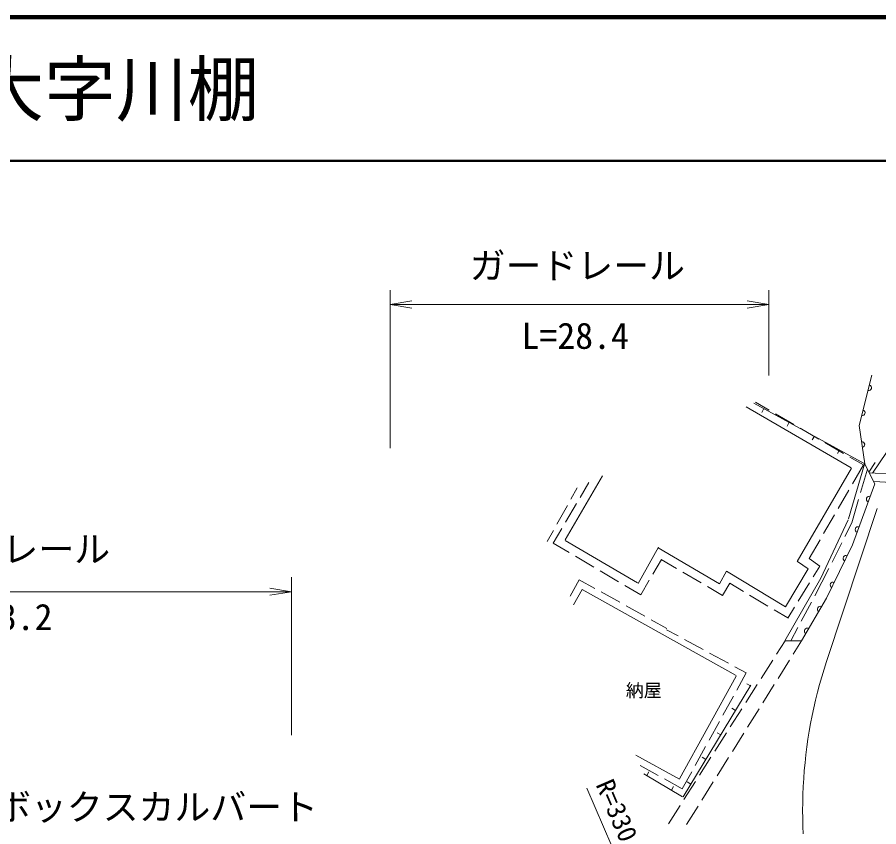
# Model space of a CAD drawing. Units: millimetres, scale not verified. Extents: x 40000 to 680000, y 20000 to 380000.
# Drawn here: x 438156 to 498190, y 323632 to 380000 of the extents above; entities that cross this region are included whole.
import ezdxf
from ezdxf.enums import TextEntityAlignment as Align

# ---------------------------------------------------------------- set-up
doc = ezdxf.new("R2010")
doc.units = ezdxf.units.MM
doc.header["$LTSCALE"] = 1000
doc.linetypes.add('CHAIN', pattern=[18.5, 12, -1.5, 3.5, -1.5])
for name, color, linetype, lineweight in [('M-BGD', 7, 'Continuous', 13), ('M-BMK-ROW', 30, 'Continuous', 13), ('M-STR-HTXT', 7, 'Continuous', 13), ('M-TTL', 2, 'Continuous', 140), ('M-TTL-LINE', 7, 'Continuous', 50)]:
    doc.layers.add(name, color=color, linetype=linetype, lineweight=lineweight)
doc.layers.add('M-TTL-TXT', color=7, linetype='Continuous')
doc.styles.add('ＭＳ ゴシック', font='')
doc.styles.get('ＭＳ ゴシック').set_extended_font_data('MS Gothic')

# ---------------------------------------------------------------- blocks, each defined once
blk = doc.blocks.new('open_arrow')
at = {"color": 0, "linetype": 'Continuous', "lineweight": -2}
blk.add_lwpolyline([(7.5, 1.25), (0, 0), (7.5, -1.25)], dxfattribs=at)

msp = doc.modelspace()

# ---------------------------------------------------------------- linework, layer by layer
at = {"layer": 'M-BGD'}
for p, q in [((497714, 355071), (496816, 351583)), ((497209, 348912), (489489, 353134)), ((489608, 353191), (490553, 352641)), ((488957, 352878), (496274, 348622)), ((490189, 352751), (490046, 352486)), ((490985, 352390), (492281, 351635)), ((491942, 351794), (491799, 351528)), ((492713, 351384), (494010, 350629)), ((496816, 351583), (497209, 348912)), ((493700, 350834), (493556, 350569)), ((494442, 350377), (495738, 349623)), ((495451, 349872), (495310, 349611)), ((498730, 349699), (497757, 348262)), ((497199, 348889), (496077, 345063)), ((496170, 349371), (497115, 348822)), ((497115, 348822), (496356, 347514)), ((497221, 348890), (497922, 347512)), ((497935, 348994), (497507, 348334)), ((496286, 348611), (492503, 342111)), ((497398, 348542), (496926, 346909)), ((499094, 348188), (497546, 348273)), ((476340, 343608), (478945, 348071)), ((477374, 346570), (477981, 347608)), ((499088, 347597), (497836, 347683)), ((477173, 347221), (476742, 346447)), ((496106, 347081), (495353, 345784)), ((496351, 343256), (497921, 347509)), ((496787, 346429), (496314, 344795)), ((476498, 346010), (475767, 344700)), ((476365, 344843), (477122, 346138)), ((495102, 345351), (494350, 344054)), ((498088, 345783), (494553, 335134)), ((496061, 345015), (494148, 340951)), ((496315, 344795), (495833, 343841)), ((475524, 344264), (475092, 343490)), ((475506, 343373), (476113, 344411)), ((476347, 343573), (481367, 340614)), ((494099, 343621), (493341, 342313)), ((476616, 342719), (475506, 343373)), ((481420, 340574), (482846, 343110)), ((487093, 340554), (482826, 343064)), ((494558, 339544), (496351, 343256)), ((495608, 343395), (494932, 342056)), ((478339, 341703), (477047, 342465)), ((483039, 342240), (482446, 341226)), ((484095, 341620), (483038, 342240)), ((493334, 342301), (494090, 341779)), ((493271, 341601), (491702, 338956)), ((493271, 341600), (492521, 342099)), ((494089, 341779), (493629, 341036)), ((494707, 341609), (494226, 340655)), ((480062, 340688), (478770, 341449)), ((485820, 340608), (484526, 341367)), ((487093, 340554), (487586, 341420)), ((487585, 341419), (491702, 338956)), ((476675, 339680), (477316, 340835)), ((477316, 340835), (478400, 340232)), ((481602, 339780), (480493, 340434)), ((482194, 340794), (481602, 339779)), ((487803, 340594), (487307, 339735)), ((488754, 340023), (487803, 340593)), ((494148, 340951), (491639, 336575)), ((493365, 340611), (492574, 339336)), ((494226, 340655), (493727, 339718)), ((477511, 340152), (476921, 339089)), ((488255, 334153), (477511, 340152)), ((478837, 339989), (480148, 339260)), ((487307, 339735), (486251, 340355)), ((490470, 338996), (489183, 339766)), ((493492, 339277), (492787, 337952)), ((492805, 336572), (494558, 339544)), ((480585, 339017), (481896, 338287)), ((491851, 338169), (490899, 338739)), ((492311, 338911), (491850, 338168)), ((482333, 338044), (483417, 337441)), ((492553, 337511), (492054, 336574)), ((483402, 337355), (484203, 336921)), ((484642, 336682), (485961, 335967)), ((491068, 335646), (491661, 336575)), ((491639, 336575), (492806, 336572)), ((492235, 335650), (492812, 336572)), ((486400, 335729), (487719, 335014)), ((489993, 333960), (490799, 335225)), ((491173, 333955), (491969, 335227)), ((488159, 334776), (488960, 334341)), ((488264, 334122), (484316, 326980)), ((488960, 334341), (488303, 333153)), ((489282, 333480), (484556, 325718)), ((488917, 332274), (489724, 333538)), ((489259, 333441), (489005, 333595)), ((490111, 332261), (490907, 333532)), ((488061, 332716), (487335, 331403)), ((487841, 330588), (488648, 331852)), ((488216, 331730), (487962, 331885)), ((489049, 330566), (489846, 331837)), ((487093, 330965), (486367, 329653)), ((486766, 328902), (487572, 330166)), ((487180, 330022), (486921, 330179)), ((487987, 328871), (488784, 330142)), ((486125, 329215), (485399, 327903)), ((481271, 328624), (484298, 326950)), ((485690, 327216), (486497, 328480)), ((486140, 328316), (485880, 328473)), ((486925, 327176), (487722, 328447)), ((482817, 327212), (481570, 327904)), ((484518, 325707), (481810, 327327)), ((482023, 327202), (482178, 327456)), ((485157, 327465), (484500, 326277)), ((484500, 326277), (483254, 326969)), ((484614, 325529), (485421, 326794)), ((485097, 326606), (484842, 326760)), ((485863, 325481), (486660, 326753)), ((483740, 326173), (483897, 326432)), ((483539, 323843), (484346, 325108)), ((484801, 323787), (485598, 325058))]:
    msp.add_line(p, q, dxfattribs=at)
for centre, radius, start, end in [((497490, 354197), 197, 255.12646, 75.12646), ((497490, 354197), 197, 255.12652, 75.12652), ((497040, 352457), 197, 255.12652, 75.12652), ((497040, 352456), 197, 255.12646, 75.12646), ((497012, 350247), 200, 278.08166, 98.08166), ((497012, 350247), 200, 278.08172, 98.08172), ((497528, 346447), 200, 69.24266, 249.24266), ((497528, 346447), 200, 69.24272, 249.24272), ((496746, 344323), 200, 69.24272, 249.24272), ((496746, 344322), 200, 69.24266, 249.24266), ((495902, 342329), 200, 63.51786, 243.51786), ((495902, 342329), 200, 63.51792, 243.51792), ((495007, 340471), 200, 63.51786, 243.51786), ((495008, 340472), 200, 63.51792, 243.51792), ((494111, 338784), 202, 59.25526, 239.25526), ((494112, 338784), 202, 59.25532, 239.25532), ((493211, 337262), 202, 59.25526, 239.25526), ((493211, 337262), 202, 59.25532, 239.25532), ((525636, 324818), 32750, 161.63903, 192.7053)]:
    msp.add_arc(centre, radius, start, end, dxfattribs=at)
at = {"layer": 'M-BMK-ROW', "color": 2, "linetype": 'CHAIN', "lineweight": 18}
msp.add_arc((360179, 600085), 330000, 293.25918, 305.46849, dxfattribs=at)
at = {"layer": 'M-STR-HTXT'}
for p, q in [((464152, 350000), (464152, 361000)), ((490530, 355050), (490530, 361000)), ((464152, 360000), (490530, 360000)), ((457264, 330000), (457264, 341000)), ((416440, 340000), (457264, 340000)), ((490493, 296905), (477853, 326313))]:
    msp.add_line(p, q, dxfattribs=at)
at = {"layer": 'M-TTL'}
msp.add_line((680000, 380000), (40000, 380000), dxfattribs=at)
at = {"layer": 'M-TTL-LINE'}
msp.add_line((40000, 370000), (680000, 370000), dxfattribs=at)

# ---------------------------------------------------------------- block references
at = {"layer": 'M-STR-HTXT', "xscale": 200, "yscale": 200}
msp.add_blockref('open_arrow', (464152, 360000), dxfattribs=at)
at = {"layer": 'M-STR-HTXT', "xscale": 200, "yscale": 200, "rotation": 180}
for p in [(490530, 360000), (457264, 340000)]:
    msp.add_blockref('open_arrow', p, dxfattribs=at)

# ---------------------------------------------------------------- texts
at = {"layer": 'M-BGD', "style": 'ＭＳ ゴシック'}
msp.add_text('納屋', height=916.4, dxfattribs=at).set_placement((481813, 333130), align=Align.MIDDLE_CENTER)
at = {"layer": 'M-STR-HTXT', "style": 'ＭＳ ゴシック'}
for s, p in [('ガードレール', (477183, 361238)), ('L=28.4', (477038, 356357)), ('ガードレール', (437125, 341497)), ('L=43.2', (436873, 336777))]:
    msp.add_text(s, height=1833, dxfattribs=at).set_placement(p, align=Align.BOTTOM_CENTER)
msp.add_text('R=330', height=1320, rotation=293.259, dxfattribs=at).set_placement((478082, 326412), align=Align.BOTTOM_LEFT)
msp.add_text('ボックスカルバート', height=1833, dxfattribs=at).set_placement((436609, 323541), align=Align.BOTTOM_LEFT)
at = {"layer": 'M-TTL-TXT', "style": 'ＭＳ ゴシック'}
msp.add_text('下関市豊浦町大字川棚', height=3666, dxfattribs=at).set_placement((405024, 375000), align=Align.MIDDLE_LEFT)

doc.saveas('drawing.dxf')
